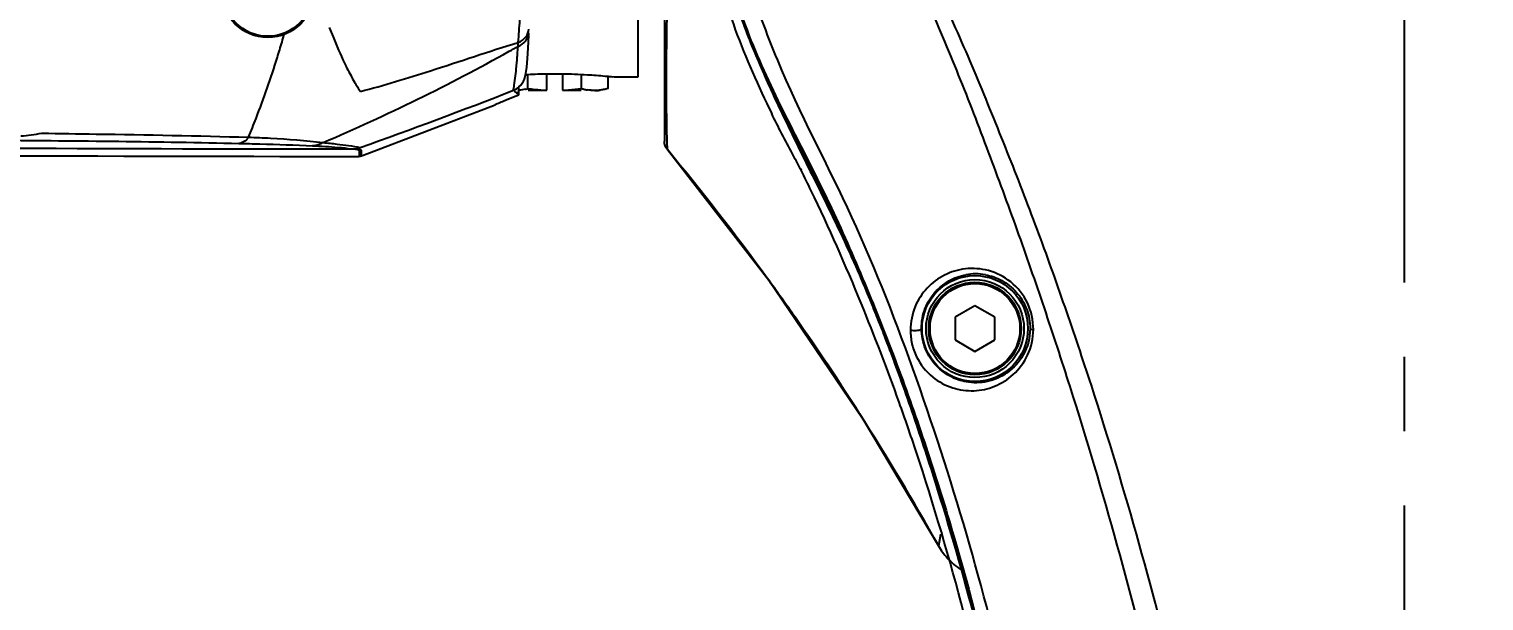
# Model space of a CAD drawing. Header units: millimetres. Extents: x 5828 to 6704, y 123 to 421.
# Drawn here: x 6597.59 to 6604.93, y 351.47 to 354.35 of the extents above; entities that cross this region are included whole.
import ezdxf

# ---------------------------------------------------------------- set-up
doc = ezdxf.new("R2010")
doc.units = ezdxf.units.MM
doc.linetypes.add('CENTER', pattern=[0.6, 0.375, -0.075, 0.075, -0.075])
for name, color, linetype in [('中心线', 7, 'Continuous'), ('外形图', 7, 'Continuous'), ('尺寸标注', 7, 'Continuous'), ('运动范围', 7, 'Continuous')]:
    doc.layers.add(name, color=color, linetype=linetype)
doc.styles.add('微软雅黑', font='msyh.ttc', dxfattribs={"height": 1.5})
doc.dimstyles.new('尺寸标注_1_15比例', dxfattribs={"dimtxt": 1.5, "dimasz": 1.25, "dimexe": 0.5, "dimexo": 0.4, "dimgap": 0.5, "dimtad": 1, "dimdec": 1, "dimlfac": 15, "dimdsep": 46, "dimtxsty": '微软雅黑', "dimcen": 0.09, "dimadec": 0, "dimazin": 0, "dimtp": 0.01, "dimtm": 0.01, "dimtfac": 1, "dimtdec": 1, "dimtofl": 0, "dimtmove": 0, "dimatfit": 3, "dimfxl": 1, "dimtolj": 1, "dimarcsym": 0})

# ---------------------------------------------------------------- blocks, each defined once
blk = doc.blocks.new('*D957')
at = {"layer": 'Defpoints', "color": 0}
for p in [(6604.5266, 374.6213), (6612.86, 316.2413), (6654.4669, 316.2413)]:
    blk.add_point(p, dxfattribs=at)
at = {"layer": '尺寸标注', "color": 0, "lineweight": -2}
for p, q in [((6604.9266, 374.6213), (6654.9669, 374.6213)), ((6654.4669, 373.3713), (6654.4669, 317.4913)), ((6613.26, 316.2413), (6654.9669, 316.2413))]:
    blk.add_line(p, q, dxfattribs=at)
at = {"layer": '尺寸标注', "color": 0}
for points in [[(6654.6753, 373.3713), (6654.2586, 373.3713), (6654.4669, 374.6213)], [(6654.2586, 317.4913), (6654.6753, 317.4913), (6654.4669, 316.2413)]]:
    blk.add_solid(points, dxfattribs=at)
at = {"layer": '尺寸标注', "color": 0, "insert": (6653.1913, 345.4313), "char_height": 1.5, "attachment_point": 5, "rotation": 90, "style": '微软雅黑'}
blk.add_mtext('\\A1;875.7', dxfattribs=at)

msp = doc.modelspace()

# ---------------------------------------------------------------- linework, layer by layer
at = {"layer": '中心线', "linetype": 'CENTER', "ltscale": 5}
msp.add_line((6604.5266, 314.0742), (6604.5266, 362.7169), dxfattribs=at)
at = {"layer": '外形图'}
for p, q in [((6600.66, 359.708), (6600.66, 354.108)), ((6600.7933, 359.7396), (6600.7933, 353.7857)), ((6600.0878, 354.0989), (6600.0951, 354.1263)), ((6600.1053, 354.051), (6600.1053, 354.1183)), ((6600.2, 354.0422), (6600.2, 354.1238)), ((6600.28, 354.1238), (6600.28, 354.0422)), ((6600.3747, 354.051), (6600.3747, 354.1208)), ((6600.06, 354.0196), (6600.06, 354.0586)), ((6600.5094, 354.051), (6600.5094, 354.108)), ((6600.5127, 354.1108), (6600.5095, 354.1111)), ((6600.5259, 354.1094), (6600.5127, 354.1108)), ((6600.54, 354.108), (6600.5127, 354.1108)), ((6600.5349, 354.1085), (6600.5259, 354.1094)), ((6600.54, 354.108), (6600.5394, 354.108)), ((6600.66, 354.108), (6600.54, 354.108)), ((6599.2716, 353.7129), (6599.94, 353.9697)), ((6600.0326, 354.0087), (6600.0459, 354.014)), ((6600.0459, 354.014), (6600.06, 354.0196)), ((6600.2, 354.0413), (6600.1066, 354.0413)), ((6600.3734, 354.0413), (6600.28, 354.0413)), ((6600.4698, 354.0413), (6600.4229, 354.0413)), ((6599.2426, 353.7483), (6599.2592, 353.7542)), ((6600.8078, 353.7778), (6600.8076, 353.786)), ((6600.8086, 353.7432), (6600.8076, 353.7836)), ((6599.214, 353.7464), (6599.2313, 353.7464)), ((6599.2538, 353.7109), (6599.2538, 353.7087)), ((6600.8086, 353.7432), (6601.3197, 353.0849)), ((6601.4781, 353.6497), (6601.481, 353.644)), ((6601.4789, 353.6482), (6601.4789, 353.6482)), ((6601.481, 353.644), (6601.4836, 353.639)), ((6601.3119, 353.0949), (6601.3197, 353.0849)), ((6601.3197, 353.0849), (6601.7944, 352.387)), ((6602.36, 352.956), (6602.2607, 352.8986)), ((6602.4593, 352.8986), (6602.36, 352.956)), ((6602.2607, 352.8986), (6602.2607, 352.784)), ((6602.4593, 352.784), (6602.4593, 352.8986)), ((6602.2607, 352.784), (6602.36, 352.7266)), ((6602.36, 352.7266), (6602.4593, 352.784)), ((6601.7776, 352.4117), (6601.7944, 352.387)), ((6601.7944, 352.387), (6602.1768, 351.7457)), ((6602.1862, 351.8041), (6602.1768, 351.7457))]:
    msp.add_line(p, q, dxfattribs=at)
for points in [[(6600.0951, 354.1263), (6600.0994, 354.1586), (6600.1029, 354.2018), (6600.106, 354.2552), (6600.109, 354.3194), (6600.1096, 354.3326)], [(6599.2314, 353.7464), (6599.2426, 353.7484), (6599.2453, 353.7494)], [(6602.1863, 351.8045), (6602.1813, 351.7739), (6602.1768, 351.7457)]]:
    msp.add_lwpolyline(points, dxfattribs=at)
for centre, radius in [((6598.7933, 354.5413), 0.2333), ((6598.7933, 354.5413), 0.2267), ((6602.36, 352.8413), 0.267), ((6602.36, 352.8413), 0.247), ((6602.36, 352.8413), 0.2333), ((6602.36, 352.8413), 0.2267)]:
    msp.add_circle(centre, radius, dxfattribs=at)
for centre, radius, start, end in [((6584.2148, 355.4675), 15.886, 355.72651, 356.13066), ((6593.5009, 355.8766), 5.5951, 342.65239, 343.47546), ((6593.2716, 355.9449), 5.8343, 343.47281, 343.92525), ((6595.1749, 362.9272), 9.9436, 299.10091, 299.39307), ((6597.0588, 354.4381), 3.0015, 355.93861, 356.66812), ((6596.6075, 354.5246), 3.4576, 355.67148, 356.0044), ((6595.1701, 362.9365), 9.954, 293.08039, 299.09953), ((6597.5979, 354.3961), 2.4608, 354.5527, 355.23684), ((6597.3082, 354.4202), 2.7515, 355.2372, 355.94147), ((6598.0552, 354.3512), 2.0012, 353.24754, 354.59004), ((6600.2405, 351.3236), 2.8005, 92.03195, 93.00852), ((6600.2401, 351.3347), 2.7894, 90.82374, 92.03188), ((6600.24, 351.3386), 2.7855, 90.55469, 90.82343), ((6600.24, 351.3396), 2.7845, 89.17653, 90.55456), ((6600.2399, 351.3346), 2.7895, 87.94371, 89.1762), ((6600.2393, 351.3192), 2.8049, 86.5945, 87.94291), ((6600.2382, 351.3006), 2.8235, 85.71703, 86.59421), ((6600.2366, 351.2797), 2.8445, 84.7826, 85.71627), ((6600.2158, 354.6586), 1.1406, 210.28978, 213.06708), ((6591.0287, 377.0221), 24.6807, 289.48021, 291.39699), ((6599.9961, 354.136), 0.1004, 291.4595, 309.6296), ((6600.0118, 354.4047), 0.3659, 282.76278, 283.43516), ((6600.0191, 354.3712), 0.3317, 283.55203, 285.05586), ((6600.2698, 355.2733), 1.2334, 262.33366, 263.82875), ((6600.262, 355.212), 1.1716, 263.88654, 265.42798), ((6600.2145, 355.2429), 1.2026, 274.62874, 277.65682), ((6600.4712, 354.4114), 0.3731, 255.00747, 255.67885), ((6600.4599, 354.3682), 0.3285, 255.72236, 257.22698), ((6600.4513, 354.3274), 0.2868, 257.10001, 260.81301), ((6600.4419, 354.2644), 0.2231, 270.03667, 275.81136), ((6600.2353, 351.2661), 2.8581, 84.49503, 84.78284), ((6600.3848, 1167.9046), 814.1969, 269.3290672, 269.9199696), ((6600.2497, 1127.0891), 773.3434, 269.6711332, 269.9232635), ((6590.5384, 345.2425), 13.3319, 36.08673, 39.61475), ((6593.2343, 349.5324), 9.2149, 25.75209, 26.46479), ((6592.2396, 349.0637), 10.3145, 22.24879, 25.69631), ((6590.5209, 345.2296), 13.3537, 35.04232, 36.08739), ((6602.3636, 352.8434), 0.2736, 79.66566, 100.39236), ((6591.0021, 348.5456), 11.6559, 19.67304, 22.3026), ((6590.5181, 345.2276), 13.3571, 32.53983, 35.04227), ((6590.9097, 348.5121), 11.7543, 18.39592, 19.67531), ((6590.5373, 345.2397), 13.3344, 29.2031, 32.54021), ((6589.4948, 348.0607), 13.2394, 14.64262, 18.31729), ((6602.469, 351.9092), 0.3348, 209.23259, 222.09146), ((6602.4686, 351.9093), 0.3346, 222.14638, 237.86468)]:
    msp.add_arc(centre, radius, start, end, dxfattribs=at)
for points, knots in [([(6610.0425, 346.5507), (6610.0124, 346.7095), (6609.9535, 347.0272), (6609.8306, 347.6618), (6609.6147, 348.7721), (6609.3582, 350.0392), (6609.0942, 351.3046), (6608.8924, 352.2529), (6608.687, 353.2005), (6608.4778, 354.1472), (6608.3014, 354.9356), (6608.1575, 355.5658), (6608.067, 355.9596), (6607.9962, 356.2751), (6607.938, 356.5106), (6607.8683, 356.7429), (6607.781, 356.9694), (6607.6774, 357.1891), (6607.5194, 357.4718), (6607.2869, 357.8041), (6606.9559, 358.1609), (6606.4546, 358.5708), (6605.729, 358.9486), (6604.7702, 359.1475), (6604.117, 359.1018), (6603.8012, 359.0355)], [0, 0, 0, 0, 0.031256, 0.062512, 0.125025, 0.250051, 0.312564, 0.375077, 0.43759, 0.500102, 0.562619, 0.593865, 0.625127, 0.640778, 0.656416, 0.672034, 0.687667, 0.703323, 0.718983, 0.750258, 0.781529, 0.812804, 0.875203, 0.937597, 1, 1, 1, 1]), ([(6603.8012, 359.0355), (6603.5134, 358.9751), (6602.9507, 358.7809), (6602.2049, 358.2929), (6601.6063, 357.632), (6601.1859, 356.8464), (6601.0107, 356.1233), (6600.9806, 355.5344), (6601.0078, 355.1662), (6601.0576, 354.8757), (6601.1072, 354.6603), (6601.1705, 354.4485), (6601.2488, 354.2417), (6601.34, 354.0404), (6601.4728, 353.7776), (6601.6404, 353.4498), (6601.8165, 353.0444), (6601.9789, 352.6336), (6602.1248, 352.2166), (6602.2994, 351.654), (6602.4826, 350.9405), (6602.6546, 350.0737), (6602.7881, 349.2002), (6602.8734, 348.4689), (6602.9304, 347.8827), (6602.9824, 347.296), (6603.0134, 346.8554), (6603.0361, 346.5618)], [0, 0, 0, 0, 0.062446, 0.124886, 0.18733, 0.249776, 0.312207, 0.343476, 0.374735, 0.390371, 0.406009, 0.421643, 0.437279, 0.452911, 0.468543, 0.499806, 0.531068, 0.56233, 0.593594, 0.624857, 0.687376, 0.749897, 0.812421, 0.874946, 0.90621, 0.937473, 1, 1, 1, 1]), ([(6603.8153, 358.9691), (6604.1285, 359.0337), (6604.7768, 359.0749), (6605.7257, 358.8676), (6606.4395, 358.4815), (6606.9291, 358.066), (6607.2504, 357.706), (6607.5189, 357.3055), (6607.7319, 356.8723), (6607.8744, 356.4118), (6607.9635, 356.0213), (6608.0335, 355.7085), (6608.0875, 355.4743), (6608.1417, 355.2402), (6608.2483, 354.7714), (6608.4083, 354.0684), (6608.6155, 353.1296), (6608.82, 352.1902), (6609.0211, 351.2501), (6609.2183, 350.3092), (6609.3784, 349.5242), (6609.504, 348.8957), (6609.5971, 348.4241), (6609.6887, 347.9522), (6609.7626, 347.5585), (6609.8236, 347.2439), (6609.8871, 346.9298), (6609.9321, 346.6936), (6609.9559, 346.5351)], [0, 0, 0, 0, 0.0624, 0.124799, 0.187198, 0.218475, 0.249745, 0.281019, 0.312289, 0.343546, 0.374813, 0.39044, 0.40607, 0.4217, 0.43733, 0.499848, 0.562367, 0.624886, 0.687404, 0.749923, 0.812442, 0.843701, 0.874961, 0.90622, 0.937478, 0.953109, 0.968743, 1, 1, 1, 1]), ([(6603.109, 346.5688), (6603.0681, 347.1511), (6602.9787, 348.3154), (6602.7458, 350.052), (6602.4299, 351.4799), (6602.0727, 352.5916), (6601.7567, 353.4098), (6601.4076, 354.0528), (6601.2093, 354.6036), (6601.0788, 355.1737), (6601.0582, 355.9111), (6601.2509, 356.773), (6601.6531, 357.56), (6602.2397, 358.221), (6602.9728, 358.7139), (6603.5302, 358.9086), (6603.8153, 358.9691)], [0, 0, 0, 0, 0.125059, 0.250122, 0.375159, 0.437691, 0.500225, 0.562755, 0.594046, 0.625333, 0.687782, 0.750232, 0.812672, 0.875115, 0.937556, 1, 1, 1, 1]), ([(6609.1294, 345.9911), (6609.1457, 346.1399), (6609.1496, 346.4412), (6609.0868, 346.8868), (6608.9937, 347.3264), (6608.9097, 347.7677), (6608.829, 348.2095), (6608.7471, 348.651), (6608.6615, 349.0918), (6608.5445, 349.679), (6608.3969, 350.4129), (6608.2149, 351.2924), (6608.0276, 352.1709), (6607.8654, 352.9016), (6607.7327, 353.4855), (6607.6331, 353.9234), (6607.5321, 354.361), (6607.428, 354.7979), (6607.3216, 355.2341), (6607.2163, 355.6707), (6607.1297, 356.0348), (6607.0542, 356.3247), (6606.961, 356.6097), (6606.7935, 356.947), (6606.5307, 357.3135), (6606.2099, 357.6309), (6605.8404, 357.8893), (6605.4326, 358.0818), (6604.9975, 358.2012), (6604.5485, 358.2449), (6604.2482, 358.2223), (6604.1004, 358.1981)], [0, 0, 0, 0, 0.031256, 0.062496, 0.09378, 0.125044, 0.156285, 0.187525, 0.218773, 0.250027, 0.312529, 0.375029, 0.43753, 0.500029, 0.531279, 0.562528, 0.593778, 0.62503, 0.656282, 0.687523, 0.718778, 0.734417, 0.750036, 0.781307, 0.812577, 0.843804, 0.875037, 0.906259, 0.937493, 0.968743, 1, 1, 1, 1]), ([(6603.8652, 358.1488), (6603.5966, 358.0797), (6603.078, 357.8537), (6602.4494, 357.289), (6602.098, 356.6768), (6601.9399, 356.1426), (6601.8857, 355.7269), (6601.8951, 355.3082), (6601.9687, 354.8952), (6602.1126, 354.5024), (6602.251, 354.1839), (6602.3537, 353.9255), (6602.4513, 353.6652), (6602.5728, 353.3395), (6602.7093, 352.9454), (6602.8828, 352.417), (6603.0814, 351.7505), (6603.2888, 350.9423), (6603.4654, 350.1266), (6603.6105, 349.3048), (6603.7043, 348.6157), (6603.764, 348.0627), (6603.8006, 347.6472), (6603.8286, 347.231), (6603.8475, 346.884), (6603.8574, 346.6061), (6603.8612, 346.3281), (6603.8659, 346.1191), (6603.8815, 345.981)], [0, 0, 0, 0, 0.062364, 0.124688, 0.187007, 0.218281, 0.249556, 0.280868, 0.312144, 0.343406, 0.374663, 0.390288, 0.405921, 0.437185, 0.468449, 0.499714, 0.562248, 0.624787, 0.687328, 0.74987, 0.81241, 0.84368, 0.874947, 0.906212, 0.937468, 0.953101, 0.968747, 1, 1, 1, 1]), ([(6604.006, 358.0583), (6604.1519, 358.0884), (6604.4497, 358.1235), (6604.8981, 358.099), (6605.3358, 357.9987), (6605.7493, 357.8239), (6606.1259, 357.5799), (6606.4553, 357.2745), (6606.7235, 356.9143), (6606.8934, 356.5801), (6606.9873, 356.2967), (6607.0431, 356.0799), (6607.0945, 355.8621), (6607.1628, 355.5717), (6607.2503, 355.2092), (6607.3539, 354.7738), (6607.4541, 354.3376), (6607.5861, 353.7556), (6607.751, 353.0281), (6607.9439, 352.154), (6608.1314, 351.2787), (6608.3154, 350.4027), (6608.494, 349.5255), (6608.6389, 348.7938), (6608.7502, 348.2075), (6608.8327, 347.7676), (6608.9021, 347.4011), (6608.9548, 347.1074), (6609.0096, 346.8143), (6609.0786, 346.447), (6609.0732, 346.1465), (6609.0586, 345.9982)], [0, 0, 0, 0, 0.031236, 0.062463, 0.093672, 0.124869, 0.156062, 0.187263, 0.218479, 0.24971, 0.26534, 0.280974, 0.296604, 0.312236, 0.343499, 0.374762, 0.406025, 0.437289, 0.499818, 0.562347, 0.624876, 0.687406, 0.749935, 0.812465, 0.843729, 0.874993, 0.906257, 0.92189, 0.937521, 0.968776, 1, 1, 1, 1]), ([(6603.9657, 345.9882), (6603.9594, 346.0574), (6603.9541, 346.1964), (6603.9538, 346.4743), (6603.9473, 346.8217), (6603.9291, 347.2383), (6603.9037, 347.6545), (6603.8696, 348.0702), (6603.8125, 348.6233), (6603.721, 349.3126), (6603.5776, 350.1346), (6603.4018, 350.9503), (6603.1935, 351.7583), (6602.9926, 352.4239), (6602.8154, 352.951), (6602.6984, 353.2782), (6602.5998, 353.5381), (6602.5232, 353.7319), (6602.4453, 353.9253), (6602.3663, 354.1181), (6602.284, 354.3096), (6602.1987, 354.4997), (6602.118, 354.692), (6602.0526, 354.8902), (6602.0049, 355.0935), (6601.9637, 355.3687), (6601.9512, 355.8557), (6602.11, 356.5439), (6602.5567, 357.2608), (6603.2078, 357.7981), (6603.735, 358.0012), (6604.006, 358.0583)], [0, 0, 0, 0, 0.015639, 0.031276, 0.062552, 0.093834, 0.125119, 0.156407, 0.187697, 0.25028, 0.312867, 0.375455, 0.43804, 0.500617, 0.531903, 0.563187, 0.578827, 0.594465, 0.610104, 0.62574, 0.641375, 0.65701, 0.672644, 0.688285, 0.703931, 0.719579, 0.750849, 0.813137, 0.87539, 0.937667, 1, 1, 1, 1]), ([(6600.8076, 353.7836), (6600.8046, 353.9008), (6600.8026, 354.26), (6600.8177, 354.9405), (6600.8443, 355.8644), (6600.8504, 356.547), (6600.8509, 356.908)], [0, 0, 0, 0, 0.11258, 0.344742, 0.653452, 1, 1, 1, 1]), ([(6601.0202, 354.7897), (6601.0537, 354.6398), (6601.1422, 354.3441), (6601.267, 354.0625), (6601.3348, 353.9245)], [0, 0, 0, 0, 0.499913, 1, 1, 1, 1]), ([(6601.0694, 354.8001), (6601.089, 354.7117), (6601.1344, 354.536), (6601.2249, 354.2793), (6601.3366, 354.0313), (6601.4599, 353.7891), (6601.5825, 353.5465), (6601.6973, 353.3001), (6601.8046, 353.0503), (6601.906, 352.7982), (6602.0022, 352.5439), (6602.1218, 352.2018), (6602.2564, 351.7692), (6602.3975, 351.2441), (6602.5194, 350.7143), (6602.6238, 350.1807), (6602.7139, 349.6446), (6602.7906, 349.1064), (6602.8552, 348.5667), (6602.9093, 348.0258), (6602.9512, 347.5747), (6602.9801, 347.2135), (6602.9997, 346.9424), (6603.0205, 346.6714), (6603.0345, 346.4908), (6603.0406, 346.4004)], [0, 0, 0, 0, 0.031254, 0.062506, 0.093754, 0.125006, 0.156254, 0.187505, 0.218755, 0.250006, 0.281256, 0.312507, 0.375006, 0.437505, 0.500005, 0.562506, 0.625006, 0.687506, 0.750005, 0.812504, 0.875003, 0.906252, 0.937501, 0.968751, 1, 1, 1, 1]), ([(6599.1022, 354.358), (6599.1089, 354.3424), (6599.1343, 354.2825), (6599.1598, 354.2226), (6599.1798, 354.1789)], [0, 0, 0, 0, 0.260561, 1, 1, 1, 1]), ([(6600.0566, 354.2837), (6600.0711, 354.2896), (6600.0969, 354.307), (6600.1093, 354.3364), (6600.1103, 354.3505)], [0, 0, 0, 0, 0.524893, 1, 1, 1, 1]), ([(6600.0552, 354.2636), (6600.0701, 354.2696), (6600.0967, 354.2876), (6600.109, 354.3181), (6600.1096, 354.3326)], [0, 0, 0, 0, 0.524754, 1, 1, 1, 1]), ([(6598.6959, 353.8058), (6598.709, 353.8372), (6598.7624, 353.9696), (6598.8091, 354.1046), (6598.8415, 354.2084)], [0, 0, 0, 0, 0.238578, 1, 1, 1, 1]), ([(6599.1798, 354.1789), (6599.184, 354.1705), (6599.2002, 354.1382), (6599.2174, 354.1064), (6599.2309, 354.0833)], [0, 0, 0, 0, 0.258673, 1, 1, 1, 1]), ([(6600.0308, 354.0417), (6600.0335, 354.0499), (6600.037, 354.0749), (6600.0407, 354.0996), (6600.0426, 354.1159)], [0, 0, 0, 0, 0.345158, 1, 1, 1, 1]), ([(6600.0329, 354.0425), (6600.0333, 354.0409), (6600.0368, 354.0396), (6600.0382, 354.0355), (6600.0421, 354.0337), (6600.0446, 354.0322), (6600.0458, 354.0307)], [0, 0, 0, 0, 0.290632, 0.520389, 0.677657, 1, 1, 1, 1]), ([(6601.3193, 354.0699), (6601.3695, 353.9574), (6601.477, 353.7358), (6601.6441, 353.4066), (6601.7982, 353.071), (6601.9345, 352.7276), (6602.0583, 352.3794), (6602.2112, 351.9111), (6602.3123, 351.5557), (6602.3733, 351.3172)], [0, 0, 0, 0, 0.125074, 0.250015, 0.374899, 0.499908, 0.625014, 0.75007, 1, 1, 1, 1]), ([(6599.94, 353.9697), (6599.94, 353.9697), (6599.9402, 353.9699), (6599.9403, 353.97), (6599.9405, 353.9701)], [0, 0, 0, 0, 0.323135, 1, 1, 1, 1]), ([(6599.9405, 353.9701), (6599.9415, 353.9708), (6599.9515, 353.9755), (6599.9616, 353.9798), (6599.9707, 353.9835)], [0, 0, 0, 0, 0.10998, 1, 1, 1, 1]), ([(6599.9707, 353.9835), (6599.9749, 353.9853), (6599.9955, 353.9938), (6600.0162, 354.0021), (6600.0326, 354.0087)], [0, 0, 0, 0, 0.206423, 1, 1, 1, 1]), ([(6600.0458, 354.0307), (6600.046, 354.0304), (6600.0466, 354.0296), (6600.0472, 354.0289), (6600.0474, 354.0285)], [0, 0, 0, 0, 0.491534, 1, 1, 1, 1]), ([(6600.0474, 354.0285), (6600.0476, 354.0283), (6600.048, 354.0279), (6600.0485, 354.0277), (6600.0487, 354.0276)], [0, 0, 0, 0, 0.454286, 1, 1, 1, 1]), ([(6600.0487, 354.0276), (6600.0493, 354.0274), (6600.0531, 354.0266), (6600.0569, 354.0271), (6600.06, 354.0276)], [0, 0, 0, 0, 0.16929, 1, 1, 1, 1]), ([(6601.4685, 353.6679), (6601.4586, 353.686), (6601.4127, 353.7708), (6601.3682, 353.8564), (6601.3347, 353.9245)], [0, 0, 0, 0, 0.213292, 1, 1, 1, 1]), ([(6597.6525, 353.8258), (6597.744, 353.8246), (6598.0918, 353.8198), (6598.4397, 353.8132), (6598.6959, 353.8058)], [0, 0, 0, 0, 0.263162, 1, 1, 1, 1]), ([(6597.0068, 353.7943), (6597.1495, 353.7933), (6597.6964, 353.7889), (6598.2433, 353.7841), (6598.6475, 353.7746)], [0, 0, 0, 0, 0.260804, 1, 1, 1, 1]), ([(6598.6959, 353.8058), (6598.6926, 353.8012), (6598.6804, 353.7861), (6598.6614, 353.7752), (6598.6475, 353.7746)], [0, 0, 0, 0, 0.288304, 1, 1, 1, 1]), ([(6598.6475, 353.7746), (6598.6829, 353.7738), (6598.8068, 353.7706), (6598.9306, 353.7669), (6599.0191, 353.7627)], [0, 0, 0, 0, 0.285484, 1, 1, 1, 1]), ([(6598.6959, 353.8058), (6598.7328, 353.8047), (6598.8586, 353.8001), (6598.984, 353.7891), (6599.0723, 353.7792)], [0, 0, 0, 0, 0.293948, 1, 1, 1, 1]), ([(6599.0191, 353.7627), (6599.0621, 353.7607), (6599.1271, 353.7568), (6599.1923, 353.7508), (6599.214, 353.7465)], [0, 0, 0, 0, 0.660396, 1, 1, 1, 1]), ([(6599.0723, 353.7792), (6599.0956, 353.7766), (6599.1581, 353.7695), (6599.2207, 353.7622), (6599.2592, 353.7542)], [0, 0, 0, 0, 0.373437, 1, 1, 1, 1]), ([(6599.2313, 353.7464), (6599.2394, 353.7448), (6599.2567, 353.7429), (6599.2529, 353.7244), (6599.2539, 353.7163), (6599.2538, 353.7109)], [0, 0, 0, 0, 0.494201, 0.678544, 1, 1, 1, 1]), ([(6599.2476, 353.7085), (6599.2489, 353.7085), (6599.2493, 353.7085), (6599.2533, 353.7086), (6599.2529, 353.7087)], [0, 0, 0, 0, 0.765087, 1, 1, 1, 1]), ([(6599.2658, 353.7109), (6599.2657, 353.7163), (6599.2646, 353.7247), (6599.2669, 353.7351), (6599.2628, 353.7444), (6599.2553, 353.7453), (6599.2509, 353.7464)], [0, 0, 0, 0, 0.361586, 0.57153, 0.694178, 1, 1, 1, 1]), ([(6599.2658, 353.7109), (6599.2652, 353.7107), (6599.2614, 353.7094), (6599.2572, 353.7088), (6599.2538, 353.7087)], [0, 0, 0, 0, 0.146399, 1, 1, 1, 1]), ([(6599.2658, 353.7109), (6599.2661, 353.711), (6599.2674, 353.7113), (6599.2686, 353.7119), (6599.2696, 353.7122)], [0, 0, 0, 0, 0.241598, 1, 1, 1, 1]), ([(6601.4781, 353.6497), (6601.4772, 353.6514), (6601.4741, 353.6575), (6601.4709, 353.6636), (6601.4685, 353.6679)], [0, 0, 0, 0, 0.278046, 1, 1, 1, 1]), ([(6602.6544, 352.8361), (6602.6544, 352.8821), (6602.6344, 352.9747), (6602.5484, 353.082), (6602.4328, 353.1404), (6602.3127, 353.1491), (6602.2036, 353.1164), (6602.1139, 353.0494), (6602.0498, 352.9524), (6602.035, 352.8736), (6602.0344, 352.8329)], [0, 0, 0, 0, 0.14269, 0.28227, 0.412531, 0.533148, 0.647082, 0.758604, 0.873537, 1, 1, 1, 1]), ([(6602.0902, 352.8413), (6602.0899, 352.8762), (6602.1024, 352.9432), (6602.1536, 353.0267), (6602.226, 353.0858), (6602.2842, 353.107), (6602.3143, 353.1125)], [0, 0, 0, 0, 0.275242, 0.521949, 0.759041, 1, 1, 1, 1]), ([(6602.4127, 353.1126), (6602.4413, 353.1074), (6602.4994, 353.0869), (6602.574, 353.0275), (6602.6259, 352.9421), (6602.6381, 352.8748), (6602.638, 352.8413)], [0, 0, 0, 0, 0.22886, 0.475523, 0.736476, 1, 1, 1, 1]), ([(6602.0902, 352.8413), (6602.09, 352.8385), (6602.0822, 352.8331), (6602.0638, 352.8295), (6602.0457, 352.8294), (6602.0343, 352.8328)], [0, 0, 0, 0, 0.14092, 0.396084, 1, 1, 1, 1]), ([(6602.0344, 352.8329), (6602.0347, 352.8103), (6602.0395, 352.7643), (6602.0695, 352.6792), (6602.1372, 352.5938), (6602.2434, 352.5368), (6602.3542, 352.5221), (6602.4624, 352.5452), (6602.5603, 352.6066), (6602.6346, 352.7066), (6602.6542, 352.7921), (6602.6544, 352.8361)], [0, 0, 0, 0, 0.070354, 0.142887, 0.278984, 0.398715, 0.509984, 0.620685, 0.736778, 0.862659, 1, 1, 1, 1]), ([(6602.3151, 352.5728), (6602.2885, 352.5777), (6602.2337, 352.5965), (6602.1594, 352.6522), (6602.1043, 352.7371), (6602.0904, 352.8066), (6602.0902, 352.8413)], [0, 0, 0, 0, 0.214797, 0.452885, 0.724153, 1, 1, 1, 1]), ([(6602.638, 352.8413), (6602.6379, 352.7957), (6602.6152, 352.7082), (6602.5305, 352.6141), (6602.4247, 352.5675), (6602.3502, 352.5664), (6602.3151, 352.5728)], [0, 0, 0, 0, 0.288084, 0.543216, 0.774979, 1, 1, 1, 1]), ([(6602.638, 352.8413), (6602.6382, 352.8395), (6602.6457, 352.8374), (6602.6504, 352.8366), (6602.6544, 352.8361)], [0, 0, 0, 0, 0.309319, 1, 1, 1, 1])]:
    msp.add_open_spline(points, degree=3, knots=knots, dxfattribs=at)
for points in [[(6601.092, 354.6975), (6601.1491, 354.4825), (6601.2286, 354.2731), (6601.3193, 354.0699)], [(6599.6142, 354.1407), (6599.7618, 354.188), (6599.9084, 354.2383), (6600.0566, 354.2837)], [(6599.26, 354.0363), (6599.379, 354.0675), (6599.497, 354.1031), (6599.6142, 354.1407)], [(6600.06, 354.0594), (6600.0721, 354.0699), (6600.082, 354.0839), (6600.0878, 354.0989)], [(6600.0926, 354.0479), (6600.0819, 354.0454), (6600.071, 354.0435), (6600.06, 354.0424)], [(6600.1686, 354.0442), (6600.179, 354.0433), (6600.1895, 354.0426), (6600.2, 354.0422)], [(6600.28, 354.0422), (6600.2905, 354.0426), (6600.301, 354.0433), (6600.3115, 354.0442)], [(6600.442, 354.0413), (6600.4298, 354.0413), (6600.4176, 354.0424), (6600.4055, 354.0443)], [(6600.4868, 354.0457), (6600.4794, 354.0443), (6600.472, 354.0432), (6600.4645, 354.0424)], [(6600.5094, 354.051), (6600.5019, 354.049), (6600.4944, 354.0472), (6600.4868, 354.0457)], [(6600.06, 354.0345), (6600.056, 354.0322), (6600.0518, 354.0299), (6600.0473, 354.029)], [(6597.5475, 353.812), (6597.5826, 353.8155), (6597.6177, 353.8199), (6597.6525, 353.8258)], [(6599.0723, 353.7792), (6599.0567, 353.7692), (6599.0377, 353.763), (6599.0191, 353.7627)], [(6600.8086, 353.7432), (6600.799, 353.7548), (6600.7933, 353.7707), (6600.7933, 353.7857)], [(6599.2509, 353.7464), (6599.2482, 353.7472), (6599.2454, 353.7478), (6599.2426, 353.7483)], [(6601.4832, 353.6396), (6601.4816, 353.643), (6601.4798, 353.6464), (6601.4781, 353.6497)]]:
    msp.add_open_spline(points, degree=3, dxfattribs=at)
at = {"layer": '运动范围', "color": 0}
msp.add_arc((6604.5266, 338.2413), 36.38, 340.0007, 210, dxfattribs=at)

# ---------------------------------------------------------------- dimensions: what is measured, and where the dimension line sits
at = {"layer": '尺寸标注'}
dim = msp.add_linear_dim(base=(6654.4669, 316.2413), p1=(6604.5266, 374.6213), p2=(6612.86, 316.2413), angle=90, dimstyle='尺寸标注_1_15比例', dxfattribs=at)
dim.commit()
dim.dimension.update_dxf_attribs({"geometry": '*D957', "text_midpoint": (6653.1913, 345.4313)})

doc.saveas('drawing.dxf')
